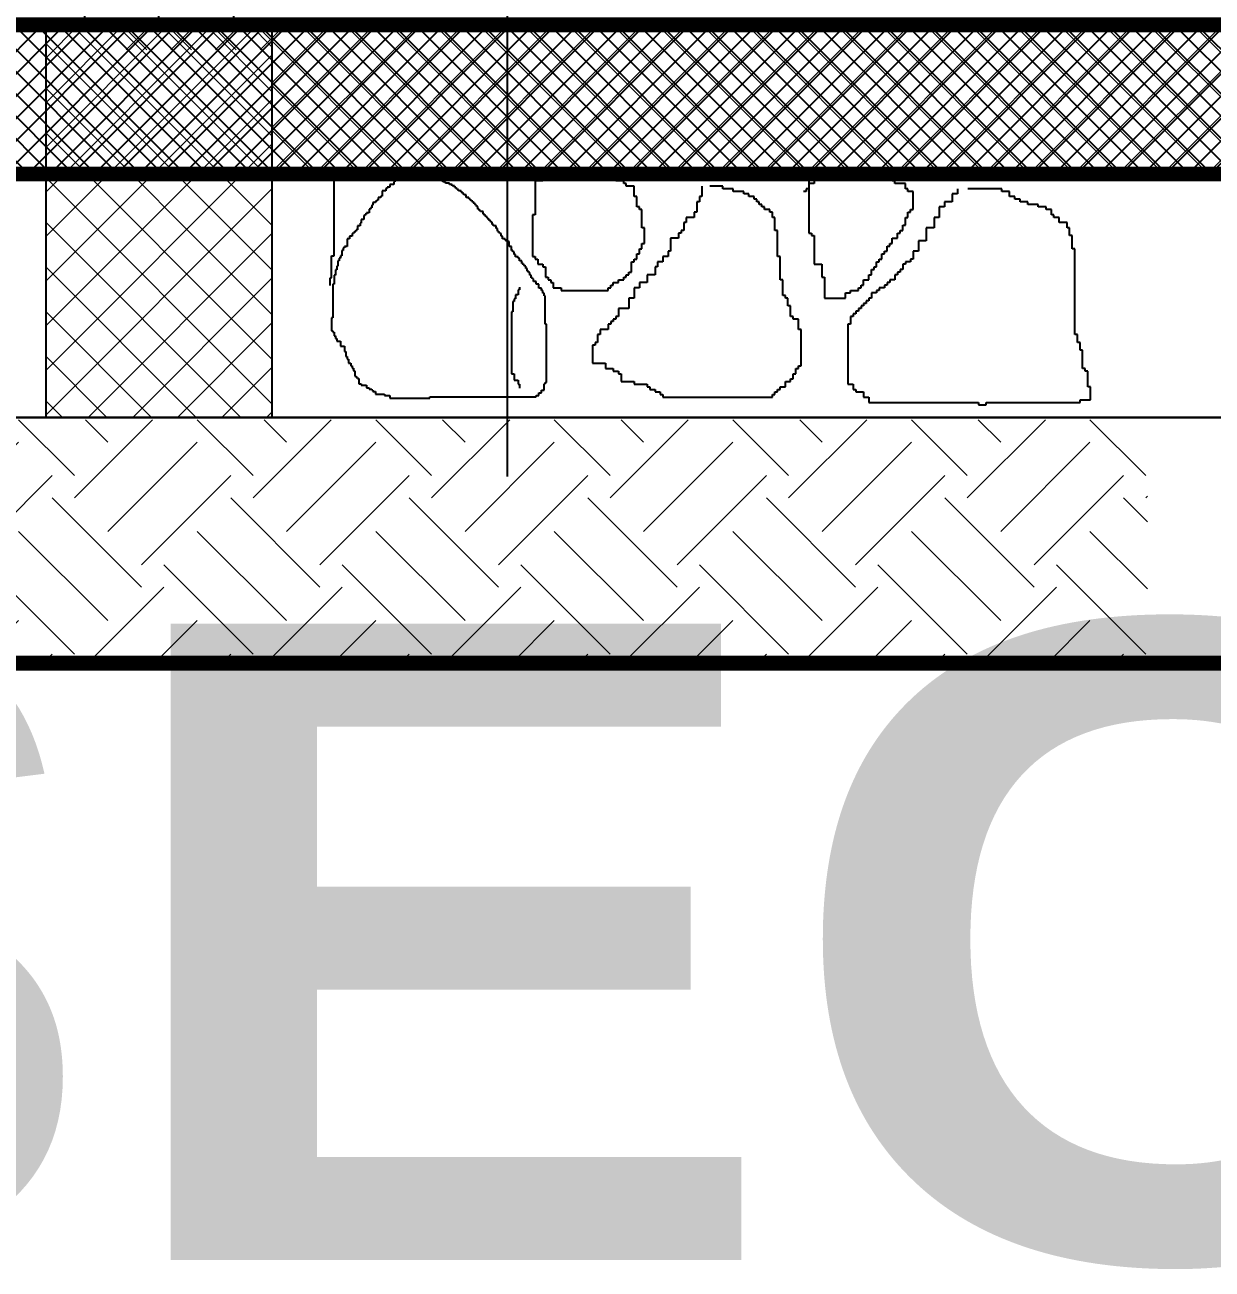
# Model space of a CAD drawing. Extents: x 250879 to 348495, y -51522 to -9360.
# Drawn here: x 289790.6 to 290029.5, y -50898.5 to -50648.2 of the extents above; entities that cross this region are included whole.
import ezdxf

# ---------------------------------------------------------------- set-up
doc = ezdxf.new("R2010")
doc.units = 0
for name, color, linetype in [('AXIS', 1, 'CONTINUOUS'), ('CURTAIN', 150, 'CONTINUOUS'), ('DIM', 3, 'CONTINUOUS'), ('WALL', 7, 'CONTINUOUS')]:
    doc.layers.add(name, color=color, linetype=linetype)
doc.layers.add('int fram for glaz& landscap obj.', color=252, linetype='CONTINUOUS', lineweight=15)
doc.layers.add('VIS', color=8, linetype='CONTINUOUS', lineweight=18)
doc.styles.add('VITA', font='vinet.ttf')

msp = doc.modelspace()

# ---------------------------------------------------------------- hatches: boundary and pattern name
at = {"layer": 'AXIS'}
h = msp.add_hatch(dxfattribs=at)
h.set_pattern_fill('ANSI37', color=256, style=0)
h.set_pattern_definition([(45, (19207.2062, -24231.1652), (-2.24506403, 2.24506403), []), (135, (19207.2062, -24231.1652), (-2.24506403, -2.24506403), [])])
h.paths.add_polyline_path([(289238.58209, -50648.17295), (289238.58209, -50678.17295), (292232.78876, -50678.17295), (292232.78876, -50648.17295)])
at = {"layer": 'int fram for glaz& landscap obj.'}
h = msp.add_hatch(dxfattribs=at)
h.set_pattern_fill('EARTH', color=256, scale=4, angle=45, style=0)
h.set_pattern_definition([(45, (3846.794, -30138.158), (4e-15, 35.9210245), [25.4, -25.4]), (45, (3840.06, -30131.423), (4e-15, 35.9210245), [25.4, -25.4]), (45, (3833.324, -30124.688), (4e-15, 35.9210245), [25.4, -25.4]), (135, (3833.324, -30120.198), (-35.9210245, 4e-15), [25.4, -25.4]), (135, (3840.06, -30113.463), (-35.9210245, 4e-15), [25.4, -25.4]), (135, (3846.794, -30106.727), (-35.9210245, 4e-15), [25.4, -25.4])])
h.paths.add_polyline_path([(289678.89898, -50727.60451), (289238.4221, -50727.60451), (289238.4221, -50776.59637), (289678.89898, -50776.59637)])
h.paths.add_polyline_path([(290016.48973, -50776.59637), (290016.48973, -50727.60451), (289678.89898, -50727.60451), (289678.89898, -50776.59637)])
edge = h.paths.add_edge_path()
edge.add_line((289022.473, -50677.60451), (289046.01032, -50776.59637))
edge.add_line((289046.01032, -50776.59637), (289238.4221, -50776.59637))
edge.add_line((289238.4221, -50776.59637), (289238.4221, -50727.60451))
edge.add_line((289238.4221, -50727.60451), (289088.4221, -50727.60451))
edge.add_line((289088.4221, -50727.60451), (289088.4221, -50759.66028))
edge.add_line((289088.4221, -50759.66028), (289068.4221, -50759.66028))
edge.add_line((289068.4221, -50759.66028), (289068.4221, -50696.69284))
edge.add_arc((289052.83112, -50696.69284), 15.59098, -344.7979301, 0, ccw=False)
edge.add_line((289067.87653, -50692.60451), (289068.4221, -50692.60451))
edge.add_line((289068.4221, -50692.60451), (289068.4221, -50677.60451))
edge.add_line((289068.4221, -50677.60451), (289022.473, -50677.60451))
at = {"layer": 'VIS', "ltscale": 0.0001}
h = msp.add_hatch(dxfattribs=at)
h.set_pattern_fill('ANSI37', color=256, scale=2, style=0)
h.set_pattern_definition([(45, (-58947.476, -27587.618), (-4.49012806, 4.49012806), []), (135, (-58947.476, -27587.618), (-4.49012806, -4.49012806), [])])
h.paths.add_polyline_path([(289794.90109, -50648.17295), (289840.34726, -50648.17295), (289840.34726, -50727.14584), (289794.90109, -50727.14584)])
h = msp.add_hatch(dxfattribs=at)
h.set_pattern_fill('ANSI37', color=256, scale=2, style=0)
h.set_pattern_definition([(45, (-59931.947, -30867.618), (-4.49012806, 4.49012806), []), (135, (-59931.947, -30867.618), (-4.49012806, -4.49012806), [])])
h.paths.add_polyline_path([(289925.61417, -50648.17295), (289863.48237, -50648.17295), (289863.48237, -50653.17295), (289925.61417, -50653.17295)], flags=17)
h.paths.add_polyline_path([(289863.48237, -50648.17295), (289858.48237, -50648.17295), (289858.48237, -50653.17295), (289863.48237, -50653.17295)], flags=17)
h.paths.add_polyline_path([(289858.48237, -50648.17295), (289808.15299, -50648.17295), (289808.15299, -50653.17295), (289858.48237, -50653.17295)])
h.paths.add_polyline_path([(290333.15299, -50678.17295), (290333.15299, -50648.17295), (290008.15299, -50648.17295), (290008.15299, -50678.17295)])
h.paths.add_polyline_path([(289840.34726, -50653.17295), (289840.34726, -50678.17295), (290008.15299, -50678.17295), (290008.15299, -50648.17295), (289925.61417, -50648.17295), (289925.61417, -50653.17295)])

# ---------------------------------------------------------------- linework, layer by layer
at = {"layer": 'AXIS'}
msp.add_line((289817.62418, -50648.17295), (289817.62418, -45795.09533), dxfattribs=at)
at = {"layer": 'CURTAIN', "linetype": 'Continuous'}
for p, q in [((289802.62418, -49992.17295), (289802.62418, -50648.17295)), ((289832.62418, -49992.17295), (289832.62418, -50648.17295))]:
    msp.add_line(p, q, dxfattribs=at)
at = {"layer": 'DIM', "ltscale": 3}
msp.add_line((289887.76535, -50739.03453), (289887.76535, -50458.50723), dxfattribs=at)
at = {"layer": 'WALL', "linetype": 'Continuous'}
for p, q in [((292217.78876, -50648.17295), (289092.2533, -50648.17295)), ((289867.45451, -50677.93505), (289866.67246, -50677.93505)), ((289866.67246, -50677.93505), (289866.67246, -50678.45599)), ((289867.97651, -50677.67458), (289867.45451, -50677.67458)), ((289867.45451, -50677.67458), (289867.45451, -50677.93505)), ((289950.46879, -50677.99762), (289949.9439, -50677.99762)), ((289949.9439, -50677.99762), (289949.9439, -50678.52147)), ((289960.43584, -50677.47329), (289950.46879, -50677.47329)), ((289950.46879, -50677.47329), (289950.46879, -50677.99762)), ((289960.43584, -50677.99762), (289960.43584, -50677.47329)), ((289961.48561, -50677.99762), (289960.43584, -50677.99762)), ((289961.48561, -50678.52147), (289961.48561, -50677.99762)), ((289852.07261, -50678.97693), (289852.07261, -50678.71646)), ((289852.59461, -50678.97693), (289852.07261, -50678.97693)), ((289852.59461, -50679.2374), (289852.59461, -50678.97693)), ((289852.85562, -50679.2374), (289852.59461, -50679.2374)), ((289852.85562, -50694.60267), (289852.85562, -50679.2374)), ((289864.84736, -50680.27879), (289864.06531, -50680.27879)), ((289864.06531, -50680.27879), (289864.06531, -50680.79973)), ((289865.10836, -50679.75785), (289864.84736, -50679.75785)), ((289864.84736, -50679.75785), (289864.84736, -50680.27879)), ((289865.89041, -50679.49787), (289865.10836, -50679.49787)), ((289865.10836, -50679.49787), (289865.10836, -50679.75785)), ((289866.15141, -50678.71646), (289865.89041, -50678.71646)), ((289865.89041, -50678.71646), (289865.89041, -50679.49787)), ((289866.67246, -50678.45599), (289866.15141, -50678.45599)), ((289866.15141, -50678.45599), (289866.15141, -50678.71646)), ((289870.84371, -50678.71646), (289866.67246, -50678.71646)), ((289870.84371, -50678.97693), (289870.84371, -50678.71646)), ((289873.45086, -50678.97693), (289870.84371, -50678.97693)), ((289873.45086, -50679.2374), (289873.45086, -50678.97693)), ((289873.97286, -50679.2374), (289873.45086, -50679.2374)), ((289873.97286, -50679.49787), (289873.97286, -50679.2374)), ((289874.75491, -50679.49787), (289873.97286, -50679.49787)), ((289874.75491, -50679.75785), (289874.75491, -50679.49787)), ((289875.27596, -50679.75785), (289874.75491, -50679.75785)), ((289875.27596, -50680.01832), (289875.27596, -50679.75785)), ((289876.05801, -50680.01832), (289875.27596, -50680.01832)), ((289876.05801, -50680.27879), (289876.05801, -50680.01832)), ((289876.58001, -50680.27879), (289876.05801, -50680.27879)), ((289876.58001, -50680.53926), (289876.58001, -50680.27879)), ((289877.10106, -50680.53926), (289876.58001, -50680.53926)), ((289877.10106, -50680.79973), (289877.10106, -50680.53926)), ((289894.86173, -50679.56965), (289893.28708, -50679.56965)), ((289893.28708, -50679.56965), (289893.28708, -50686.38212)), ((289897.48424, -50679.04532), (289894.86173, -50679.04532)), ((289894.86173, -50679.04532), (289894.86173, -50679.56965)), ((289901.15651, -50678.52147), (289897.48424, -50678.52147)), ((289897.48424, -50678.52147), (289897.48424, -50679.04532)), ((289909.54986, -50679.04532), (289901.15651, -50679.04532)), ((289909.54986, -50679.56965), (289909.54986, -50679.04532)), ((289911.12356, -50679.56965), (289909.54986, -50679.56965)), ((289911.12356, -50680.0935), (289911.12356, -50679.56965)), ((289911.64844, -50680.0935), (289911.12356, -50680.0935)), ((289911.64844, -50680.61735), (289911.64844, -50680.0935)), ((289948.37021, -50679.56965), (289948.37021, -50690.05003)), ((289949.41998, -50680.0935), (289948.37021, -50680.0935)), ((289948.37021, -50680.0935), (289948.37021, -50681.14169)), ((289949.9439, -50678.52147), (289949.41998, -50678.52147)), ((289949.41998, -50678.52147), (289949.41998, -50680.0935)), ((289963.58323, -50678.52147), (289961.48561, -50678.52147)), ((289963.58323, -50679.04532), (289963.58323, -50678.52147)), ((289965.15788, -50679.04532), (289963.58323, -50679.04532)), ((289965.15788, -50679.56965), (289965.15788, -50679.04532)), ((289965.6818, -50679.56965), (289965.15788, -50679.56965)), ((289965.6818, -50680.0935), (289965.6818, -50679.56965)), ((289967.78038, -50680.0935), (289965.6818, -50680.0935)), ((289967.78038, -50681.14169), (289967.78038, -50680.0935)), ((289862.24117, -50682.88349), (289861.71916, -50682.88349)), ((289861.71916, -50682.88349), (289861.71916, -50683.40394)), ((289862.50121, -50682.62302), (289862.24117, -50682.62302)), ((289862.24117, -50682.62302), (289862.24117, -50682.88349)), ((289863.28326, -50681.58114), (289862.50121, -50681.58114)), ((289862.50121, -50681.58114), (289862.50121, -50682.62302)), ((289863.54426, -50681.0602), (289863.28326, -50681.0602)), ((289863.28326, -50681.0602), (289863.28326, -50681.58114)), ((289864.06531, -50680.79973), (289863.54426, -50680.79973)), ((289863.54426, -50680.79973), (289863.54426, -50681.0602)), ((289877.36206, -50680.79973), (289877.10106, -50680.79973)), ((289877.36206, -50681.0602), (289877.36206, -50680.79973)), ((289877.62307, -50681.0602), (289877.36206, -50681.0602)), ((289877.62307, -50681.32067), (289877.62307, -50681.0602)), ((289877.88311, -50681.32067), (289877.62307, -50681.32067)), ((289877.88311, -50681.58114), (289877.88311, -50681.32067)), ((289878.40511, -50681.58114), (289877.88311, -50681.58114)), ((289878.40511, -50681.84161), (289878.40511, -50681.58114)), ((289878.66516, -50681.84161), (289878.40511, -50681.84161)), ((289878.66516, -50682.10208), (289878.66516, -50681.84161)), ((289878.92616, -50682.10208), (289878.66516, -50682.10208)), ((289878.92616, -50682.36255), (289878.92616, -50682.10208)), ((289879.44721, -50682.36255), (289878.92616, -50682.36255)), ((289879.44721, -50682.88349), (289879.44721, -50682.36255)), ((289879.96921, -50682.88349), (289879.44721, -50682.88349)), ((289879.96921, -50683.14347), (289879.96921, -50682.88349)), ((289913.22214, -50680.61735), (289911.64844, -50680.61735)), ((289913.22214, -50682.71372), (289913.22214, -50680.61735)), ((289913.74702, -50682.71372), (289913.22214, -50682.71372)), ((289913.74702, -50684.81009), (289913.74702, -50682.71372)), ((289926.86146, -50682.71372), (289926.33753, -50682.71372)), ((289926.33753, -50682.71372), (289926.33753, -50683.7619)), ((289926.86146, -50680.61735), (289926.86146, -50682.71372)), ((289931.05862, -50680.61735), (289928.43515, -50680.61735)), ((289931.05862, -50681.14169), (289931.05862, -50680.61735)), ((289933.15719, -50681.14169), (289931.05862, -50681.14169)), ((289933.15719, -50681.66554), (289933.15719, -50681.14169)), ((289935.25577, -50681.66554), (289933.15719, -50681.66554)), ((289935.25577, -50682.18987), (289935.25577, -50681.66554)), ((289936.30458, -50682.18987), (289935.25577, -50682.18987)), ((289936.30458, -50682.71372), (289936.30458, -50682.18987)), ((289937.35339, -50682.71372), (289936.30458, -50682.71372)), ((289937.35339, -50683.23757), (289937.35339, -50682.71372)), ((289947.84533, -50681.66554), (289947.3214, -50681.66554)), ((289948.37021, -50681.14169), (289947.84533, -50681.14169)), ((289947.84533, -50681.14169), (289947.84533, -50681.66554)), ((289968.30527, -50681.14169), (289967.78038, -50681.14169)), ((289968.30527, -50681.66554), (289968.30527, -50681.14169)), ((289969.35408, -50681.66554), (289968.30527, -50681.66554)), ((289969.35408, -50685.33394), (289969.35408, -50681.66554)), ((289978.27232, -50682.18987), (289977.22351, -50682.18987)), ((289977.22351, -50682.18987), (289977.22351, -50683.7619)), ((289978.27232, -50681.14169), (289978.27232, -50682.18987)), ((289987.19056, -50681.14169), (289980.37089, -50681.14169)), ((289987.19056, -50681.66554), (289987.19056, -50681.14169)), ((289988.76425, -50681.66554), (289987.19056, -50681.66554)), ((289988.76425, -50682.71372), (289988.76425, -50681.66554)), ((289989.81306, -50682.71372), (289988.76425, -50682.71372)), ((289989.81306, -50683.23757), (289989.81306, -50682.71372)), ((289860.15506, -50685.22723), (289859.89406, -50685.22723)), ((289859.89406, -50685.22723), (289859.89406, -50686.00863)), ((289860.41606, -50684.96676), (289860.15506, -50684.96676)), ((289860.15506, -50684.96676), (289860.15506, -50685.22723)), ((289860.67611, -50684.44582), (289860.41606, -50684.44582)), ((289860.41606, -50684.44582), (289860.41606, -50684.96676)), ((289861.19811, -50683.92488), (289860.67611, -50683.92488)), ((289860.67611, -50683.92488), (289860.67611, -50684.44582)), ((289861.45816, -50683.66441), (289861.19811, -50683.66441)), ((289861.19811, -50683.66441), (289861.19811, -50683.92488)), ((289861.71916, -50683.40394), (289861.45816, -50683.40394)), ((289861.45816, -50683.40394), (289861.45816, -50683.66441)), ((289880.23022, -50683.14347), (289879.96921, -50683.14347)), ((289880.23022, -50683.40394), (289880.23022, -50683.14347)), ((289880.49026, -50683.40394), (289880.23022, -50683.40394)), ((289880.49026, -50683.66441), (289880.49026, -50683.40394)), ((289880.75126, -50683.66441), (289880.49026, -50683.66441)), ((289880.75126, -50683.92488), (289880.75126, -50683.66441)), ((289881.01226, -50683.92488), (289880.75126, -50683.92488)), ((289881.01226, -50684.18535), (289881.01226, -50683.92488)), ((289881.27231, -50684.18535), (289881.01226, -50684.18535)), ((289881.27231, -50684.44582), (289881.27231, -50684.18535)), ((289881.53331, -50684.44582), (289881.27231, -50684.44582)), ((289881.53331, -50684.70629), (289881.53331, -50684.44582)), ((289881.79431, -50684.70629), (289881.53331, -50684.70629)), ((289881.79431, -50685.22723), (289881.79431, -50684.70629)), ((289882.05436, -50685.22723), (289881.79431, -50685.22723)), ((289882.05436, -50685.4877), (289882.05436, -50685.22723)), ((289882.31536, -50685.4877), (289882.05436, -50685.4877)), ((289882.31536, -50685.74817), (289882.31536, -50685.4877)), ((289914.27191, -50684.81009), (289913.74702, -50684.81009)), ((289914.27191, -50685.33394), (289914.27191, -50684.81009)), ((289914.79583, -50685.33394), (289914.27191, -50685.33394)), ((289914.79583, -50689.00234), (289914.79583, -50685.33394)), ((289926.33753, -50683.7619), (289925.81265, -50683.7619)), ((289925.81265, -50683.7619), (289925.81265, -50685.85779)), ((289937.87828, -50683.23757), (289937.35339, -50683.23757)), ((289937.87828, -50683.7619), (289937.87828, -50683.23757)), ((289938.40316, -50683.7619), (289937.87828, -50683.7619)), ((289938.40316, -50684.28575), (289938.40316, -50683.7619)), ((289938.92709, -50684.28575), (289938.40316, -50684.28575)), ((289938.92709, -50684.81009), (289938.92709, -50684.28575)), ((289939.45197, -50684.81009), (289938.92709, -50684.81009)), ((289939.45197, -50685.33394), (289939.45197, -50684.81009)), ((289940.50174, -50685.33394), (289939.45197, -50685.33394)), ((289940.50174, -50685.85779), (289940.50174, -50685.33394)), ((289968.82919, -50685.85779), (289968.82919, -50685.33394)), ((289968.82919, -50685.33394), (289969.35408, -50685.33394)), ((289975.64981, -50684.81009), (289974.60004, -50684.81009)), ((289974.60004, -50684.81009), (289974.60004, -50686.90597)), ((289977.22351, -50683.7619), (289975.64981, -50683.7619)), ((289975.64981, -50683.7619), (289975.64981, -50684.81009)), ((289990.86283, -50683.23757), (289989.81306, -50683.23757)), ((289990.86283, -50683.7619), (289990.86283, -50683.23757)), ((289992.43652, -50683.7619), (289990.86283, -50683.7619)), ((289992.43652, -50684.28575), (289992.43652, -50683.7619)), ((289994.5351, -50684.28575), (289992.43652, -50684.28575)), ((289994.5351, -50684.81009), (289994.5351, -50684.28575)), ((289996.1088, -50684.81009), (289994.5351, -50684.81009)), ((289996.1088, -50685.33394), (289996.1088, -50684.81009)), ((289997.1576, -50685.33394), (289996.1088, -50685.33394)), ((289997.1576, -50686.38212), (289997.1576, -50685.33394)), ((289858.85101, -50687.3105), (289858.32996, -50687.3105)), ((289858.32996, -50687.3105), (289858.32996, -50688.09191)), ((289859.11201, -50686.52909), (289858.85101, -50686.52909)), ((289858.85101, -50686.52909), (289858.85101, -50687.3105)), ((289859.37301, -50686.2691), (289859.11201, -50686.2691)), ((289859.11201, -50686.2691), (289859.11201, -50686.52909)), ((289859.89406, -50686.00863), (289859.37301, -50686.00863)), ((289859.37301, -50686.00863), (289859.37301, -50686.2691)), ((289882.83641, -50685.74817), (289882.31536, -50685.74817)), ((289882.83641, -50686.2691), (289882.83641, -50685.74817)), ((289883.09741, -50686.2691), (289882.83641, -50686.2691)), ((289883.09741, -50686.52909), (289883.09741, -50686.2691)), ((289883.35841, -50686.52909), (289883.09741, -50686.52909)), ((289883.35841, -50686.78956), (289883.35841, -50686.52909)), ((289883.61942, -50686.78956), (289883.35841, -50686.78956)), ((289883.61942, -50687.05003), (289883.61942, -50686.78956)), ((289883.87946, -50687.05003), (289883.61942, -50687.05003)), ((289883.87946, -50687.3105), (289883.87946, -50687.05003)), ((289884.14046, -50687.3105), (289883.87946, -50687.3105)), ((289884.14046, -50687.57097), (289884.14046, -50687.3105)), ((289884.40146, -50687.57097), (289884.14046, -50687.57097)), ((289884.40146, -50687.83144), (289884.40146, -50687.57097)), ((289884.66151, -50687.83144), (289884.40146, -50687.83144)), ((289884.66151, -50688.35237), (289884.66151, -50687.83144)), ((289893.28708, -50686.38212), (289892.76315, -50686.38212)), ((289892.76315, -50686.38212), (289892.76315, -50694.76662)), ((289923.71407, -50687.95415), (289923.18919, -50687.95415)), ((289923.18919, -50687.95415), (289923.18919, -50689.52619)), ((289925.28776, -50686.90597), (289923.71407, -50686.90597)), ((289923.71407, -50686.90597), (289923.71407, -50687.95415)), ((289925.81265, -50685.85779), (289925.28776, -50685.85779)), ((289925.28776, -50685.85779), (289925.28776, -50686.90597)), ((289941.02566, -50685.85779), (289940.50174, -50685.85779)), ((289941.02566, -50686.90597), (289941.02566, -50685.85779)), ((289941.55055, -50686.90597), (289941.02566, -50686.90597)), ((289941.55055, -50689.52619), (289941.55055, -50686.90597)), ((289967.78038, -50688.478), (289967.78038, -50686.90597)), ((289967.78038, -50686.90597), (289968.30527, -50686.90597)), ((289968.30527, -50686.90597), (289968.30527, -50685.85779)), ((289968.30527, -50685.85779), (289968.82919, -50685.85779)), ((289974.60004, -50686.90597), (289973.55123, -50686.90597)), ((289973.55123, -50686.90597), (289973.55123, -50689.00234)), ((289997.68249, -50686.38212), (289997.1576, -50686.38212)), ((289997.68249, -50686.90597), (289997.68249, -50686.38212)), ((289998.7313, -50686.90597), (289997.68249, -50686.90597)), ((289998.7313, -50687.95415), (289998.7313, -50686.90597)), ((290000.30499, -50687.95415), (289998.7313, -50687.95415)), ((290000.30499, -50689.00234), (290000.30499, -50687.95415)), ((289856.76586, -50690.17518), (289856.50486, -50690.17518)), ((289856.50486, -50690.17518), (289856.50486, -50690.69612)), ((289857.02686, -50689.91471), (289856.76586, -50689.91471)), ((289856.76586, -50689.91471), (289856.76586, -50690.17518)), ((289857.28691, -50689.65472), (289857.02686, -50689.65472)), ((289857.02686, -50689.65472), (289857.02686, -50689.91471)), ((289857.54791, -50689.39425), (289857.28691, -50689.39425)), ((289857.28691, -50689.39425), (289857.28691, -50689.65472)), ((289858.06896, -50688.61284), (289857.54791, -50688.61284)), ((289857.54791, -50688.61284), (289857.54791, -50689.39425)), ((289858.32996, -50688.09191), (289858.06896, -50688.09191)), ((289858.06896, -50688.09191), (289858.06896, -50688.61284)), ((289884.92251, -50688.35237), (289884.66151, -50688.35237)), ((289884.92251, -50688.61284), (289884.92251, -50688.35237)), ((289885.44356, -50688.61284), (289884.92251, -50688.61284)), ((289885.44356, -50689.13378), (289885.44356, -50688.61284)), ((289885.70456, -50689.13378), (289885.44356, -50689.13378)), ((289885.70456, -50689.65472), (289885.70456, -50689.13378)), ((289885.96556, -50689.65472), (289885.70456, -50689.65472)), ((289885.96556, -50689.91471), (289885.96556, -50689.65472)), ((289886.22657, -50689.91471), (289885.96556, -50689.91471)), ((289886.22657, -50690.17518), (289886.22657, -50689.91471)), ((289886.48661, -50690.17518), (289886.22657, -50690.17518)), ((289886.48661, -50690.69612), (289886.48661, -50690.17518)), ((289915.32071, -50689.00234), (289914.79583, -50689.00234)), ((289915.32071, -50692.1464), (289915.32071, -50689.00234)), ((289922.66526, -50690.05003), (289922.14038, -50690.05003)), ((289922.14038, -50690.05003), (289922.14038, -50691.09822)), ((289923.18919, -50689.52619), (289922.66526, -50689.52619)), ((289922.66526, -50689.52619), (289922.66526, -50690.05003)), ((289942.07543, -50689.52619), (289941.55055, -50689.52619)), ((289942.07543, -50694.76662), (289942.07543, -50689.52619)), ((289948.37021, -50690.05003), (289948.89509, -50690.05003)), ((289948.89509, -50690.05003), (289948.89509, -50690.57437)), ((289948.89509, -50690.57437), (289949.41998, -50690.57437)), ((289949.41998, -50690.57437), (289949.41998, -50696.33865)), ((289966.20669, -50691.09822), (289966.20669, -50690.05003)), ((289966.20669, -50690.05003), (289966.73157, -50690.05003)), ((289966.73157, -50690.05003), (289966.73157, -50689.52619)), ((289966.73157, -50689.52619), (289967.2555, -50689.52619)), ((289967.2555, -50689.52619), (289967.2555, -50688.478)), ((289967.2555, -50688.478), (289967.78038, -50688.478)), ((289973.55123, -50689.00234), (289971.97754, -50689.00234)), ((289971.97754, -50689.00234), (289971.97754, -50691.62255)), ((290000.82988, -50689.00234), (290000.30499, -50689.00234)), ((290000.82988, -50690.57437), (290000.82988, -50689.00234)), ((290001.35476, -50690.57437), (290000.82988, -50690.57437)), ((290001.35476, -50693.19458), (290001.35476, -50690.57437)), ((289854.94076, -50693.04034), (289854.67976, -50693.04034)), ((289854.67976, -50693.04034), (289854.67976, -50693.56079)), ((289855.46181, -50692.77987), (289854.94076, -50692.77987)), ((289854.94076, -50692.77987), (289854.94076, -50693.04034)), ((289855.98381, -50691.21705), (289855.46181, -50691.21705)), ((289855.46181, -50691.21705), (289855.46181, -50692.77987)), ((289856.50486, -50690.69612), (289855.98381, -50690.69612)), ((289855.98381, -50690.69612), (289855.98381, -50691.21705)), ((289886.74761, -50690.69612), (289886.48661, -50690.69612)), ((289886.74761, -50691.21705), (289886.74761, -50690.69612)), ((289887.26866, -50691.21705), (289886.74761, -50691.21705)), ((289887.26866, -50691.47752), (289887.26866, -50691.21705)), ((289887.52966, -50691.47752), (289887.26866, -50691.47752)), ((289887.52966, -50691.73799), (289887.52966, -50691.47752)), ((289888.05071, -50691.73799), (289887.52966, -50691.73799)), ((289888.05071, -50692.77987), (289888.05071, -50691.73799)), ((289888.57271, -50692.77987), (289888.05071, -50692.77987)), ((289888.57271, -50693.56079), (289888.57271, -50692.77987)), ((289914.79583, -50693.19458), (289914.79583, -50692.1464)), ((289914.79583, -50692.1464), (289915.32071, -50692.1464)), ((289922.14038, -50691.09822), (289920.56668, -50691.09822)), ((289920.56668, -50691.09822), (289920.56668, -50693.71843)), ((289964.10811, -50693.71843), (289964.10811, -50692.67025)), ((289964.10811, -50692.67025), (289964.63299, -50692.67025)), ((289964.63299, -50692.67025), (289964.63299, -50692.1464)), ((289964.63299, -50692.1464), (289965.15788, -50692.1464)), ((289965.15788, -50692.1464), (289965.15788, -50691.09822)), ((289965.15788, -50691.09822), (289966.20669, -50691.09822)), ((289971.97754, -50691.62255), (289970.40385, -50691.62255)), ((289970.40385, -50691.62255), (289970.40385, -50693.71843)), ((289852.33361, -50699.03017), (289852.33361, -50694.60267)), ((289852.33361, -50694.60267), (289852.85562, -50694.60267)), ((289854.15871, -50695.12361), (289853.89771, -50695.12361)), ((289853.89771, -50695.12361), (289853.89771, -50695.64455)), ((289854.41971, -50694.60267), (289854.15871, -50694.60267)), ((289854.15871, -50694.60267), (289854.15871, -50695.12361)), ((289854.67976, -50693.56079), (289854.41971, -50693.56079)), ((289854.41971, -50693.56079), (289854.41971, -50694.60267)), ((289888.83276, -50693.56079), (289888.57271, -50693.56079)), ((289888.83276, -50693.82126), (289888.83276, -50693.56079)), ((289889.09376, -50693.82126), (289888.83276, -50693.82126)), ((289889.09376, -50694.3422), (289889.09376, -50693.82126)), ((289889.35476, -50694.3422), (289889.09376, -50694.3422)), ((289889.35476, -50694.86314), (289889.35476, -50694.3422)), ((289889.87581, -50694.86314), (289889.35476, -50694.86314)), ((289889.87581, -50695.12361), (289889.87581, -50694.86314)), ((289890.13681, -50695.12361), (289889.87581, -50695.12361)), ((289890.13681, -50695.64455), (289890.13681, -50695.12361)), ((289892.76315, -50694.76662), (289893.28708, -50694.76662)), ((289893.28708, -50694.76662), (289893.28708, -50695.29047)), ((289893.28708, -50695.29047), (289893.81196, -50695.29047)), ((289893.81196, -50695.29047), (289893.81196, -50696.33865)), ((289913.22214, -50695.8148), (289913.22214, -50695.29047)), ((289913.22214, -50695.29047), (289913.74702, -50695.29047)), ((289913.74702, -50695.29047), (289913.74702, -50694.24228)), ((289913.74702, -50694.24228), (289914.27191, -50694.24228)), ((289914.27191, -50694.24228), (289914.27191, -50693.19458)), ((289914.27191, -50693.19458), (289914.79583, -50693.19458)), ((289920.0418, -50694.76662), (289918.99299, -50694.76662)), ((289918.99299, -50694.76662), (289918.99299, -50695.8148)), ((289920.56668, -50693.71843), (289920.0418, -50693.71843)), ((289920.0418, -50693.71843), (289920.0418, -50694.76662)), ((289942.59936, -50694.76662), (289942.07543, -50694.76662)), ((289942.59936, -50699.48272), (289942.59936, -50694.76662)), ((289962.53442, -50695.8148), (289962.53442, -50695.29047)), ((289962.53442, -50695.29047), (289963.0593, -50695.29047)), ((289963.0593, -50695.29047), (289963.0593, -50694.24228)), ((289963.0593, -50694.24228), (289963.58323, -50694.24228)), ((289963.58323, -50694.24228), (289963.58323, -50693.71843)), ((289963.58323, -50693.71843), (289964.10811, -50693.71843)), ((289969.35408, -50695.29047), (289968.82919, -50695.29047)), ((289968.82919, -50695.29047), (289968.82919, -50695.8148)), ((289970.40385, -50693.71843), (289969.35408, -50693.71843)), ((289969.35408, -50693.71843), (289969.35408, -50695.29047)), ((290001.87965, -50693.19458), (290001.35476, -50693.19458)), ((290001.87965, -50710.48743), (290001.87965, -50693.19458)), ((289853.37666, -50697.46735), (289853.11566, -50697.46735)), ((289853.11566, -50697.46735), (289853.11566, -50698.50923)), ((289853.63766, -50696.68594), (289853.37666, -50696.68594)), ((289853.37666, -50696.68594), (289853.37666, -50697.46735)), ((289853.89771, -50695.64455), (289853.63766, -50695.64455)), ((289853.63766, -50695.64455), (289853.63766, -50696.68594)), ((289890.65786, -50695.64455), (289890.13681, -50695.64455)), ((289890.65786, -50696.16549), (289890.65786, -50695.64455)), ((289890.91886, -50696.16549), (289890.65786, -50696.16549)), ((289890.91886, -50696.42547), (289890.91886, -50696.16549)), ((289891.17986, -50696.42547), (289890.91886, -50696.42547)), ((289891.17986, -50696.68594), (289891.17986, -50696.42547)), ((289891.43991, -50696.68594), (289891.17986, -50696.68594)), ((289891.43991, -50697.20688), (289891.43991, -50696.68594)), ((289891.70091, -50697.20688), (289891.43991, -50697.20688)), ((289891.70091, -50697.72782), (289891.70091, -50697.20688)), ((289891.96191, -50697.72782), (289891.70091, -50697.72782)), ((289891.96191, -50697.98829), (289891.96191, -50697.72782)), ((289892.22292, -50697.98829), (289891.96191, -50697.98829)), ((289892.22292, -50698.50923), (289892.22292, -50697.98829)), ((289893.81196, -50696.33865), (289894.86173, -50696.33865)), ((289894.86173, -50696.33865), (289894.86173, -50696.8625)), ((289894.86173, -50696.8625), (289895.38566, -50696.8625)), ((289895.38566, -50696.8625), (289895.38566, -50698.95887)), ((289912.17333, -50698.43502), (289912.17333, -50697.91068)), ((289912.17333, -50697.91068), (289912.69725, -50697.91068)), ((289912.69725, -50697.91068), (289912.69725, -50695.8148)), ((289912.69725, -50695.8148), (289913.22214, -50695.8148)), ((289917.94322, -50696.8625), (289917.41929, -50696.8625)), ((289917.41929, -50696.8625), (289917.41929, -50698.43502)), ((289918.99299, -50695.8148), (289917.94322, -50695.8148)), ((289917.94322, -50695.8148), (289917.94322, -50696.8625)), ((289949.41998, -50696.33865), (289950.99367, -50696.33865)), ((289950.99367, -50696.33865), (289950.99367, -50698.95887)), ((289960.96072, -50698.43502), (289960.96072, -50697.38683)), ((289960.96072, -50697.38683), (289961.48561, -50697.38683)), ((289961.48561, -50697.38683), (289961.48561, -50696.8625)), ((289961.48561, -50696.8625), (289962.00953, -50696.8625)), ((289962.00953, -50696.8625), (289962.00953, -50695.8148)), ((289962.00953, -50695.8148), (289962.53442, -50695.8148)), ((289966.73157, -50697.91068), (289966.20669, -50697.91068)), ((289966.20669, -50697.91068), (289966.20669, -50698.43502)), ((289967.2555, -50697.38683), (289966.73157, -50697.38683)), ((289966.73157, -50697.38683), (289966.73157, -50697.91068)), ((289967.78038, -50696.33865), (289967.2555, -50696.33865)), ((289967.2555, -50696.33865), (289967.2555, -50697.38683)), ((289968.82919, -50695.8148), (289967.78038, -50695.8148)), ((289967.78038, -50695.8148), (289967.78038, -50696.33865)), ((289852.07261, -50700.5925), (289852.07261, -50699.03017)), ((289852.07261, -50699.03017), (289852.33361, -50699.03017)), ((289852.85562, -50700.33203), (289852.59461, -50700.33203)), ((289852.59461, -50700.33203), (289852.59461, -50707.10327)), ((289853.11566, -50698.50923), (289852.85562, -50698.50923)), ((289852.85562, -50698.50923), (289852.85562, -50700.33203)), ((289892.48296, -50698.50923), (289892.22292, -50698.50923)), ((289892.48296, -50699.03017), (289892.48296, -50698.50923)), ((289892.74396, -50699.03017), (289892.48296, -50699.03017)), ((289892.74396, -50699.29064), (289892.74396, -50699.03017)), ((289893.00497, -50699.29064), (289892.74396, -50699.29064)), ((289893.00497, -50699.81109), (289893.00497, -50699.29064)), ((289893.52601, -50699.81109), (289893.00497, -50699.81109)), ((289893.52601, -50700.33203), (289893.52601, -50699.81109)), ((289894.04706, -50700.33203), (289893.52601, -50700.33203)), ((289894.04706, -50701.11344), (289894.04706, -50700.33203)), ((289895.38566, -50698.95887), (289895.91054, -50698.95887)), ((289895.91054, -50698.95887), (289895.91054, -50699.48272)), ((289895.91054, -50699.48272), (289896.43543, -50699.48272)), ((289896.43543, -50699.48272), (289896.43543, -50700.00705)), ((289896.43543, -50700.00705), (289896.95935, -50700.00705)), ((289896.95935, -50700.00705), (289896.95935, -50701.05475)), ((289908.50105, -50701.05475), (289908.50105, -50700.5309)), ((289908.50105, -50700.5309), (289909.02594, -50700.5309)), ((289909.02594, -50700.5309), (289909.02594, -50700.00705)), ((289909.02594, -50700.00705), (289910.07475, -50700.00705)), ((289910.07475, -50700.00705), (289910.07475, -50699.48272)), ((289910.07475, -50699.48272), (289911.12356, -50699.48272)), ((289911.12356, -50699.48272), (289911.12356, -50698.95887)), ((289911.12356, -50698.95887), (289911.64844, -50698.95887)), ((289911.64844, -50698.95887), (289911.64844, -50698.43502)), ((289911.64844, -50698.43502), (289912.17333, -50698.43502)), ((289915.8456, -50700.00705), (289914.27191, -50700.00705)), ((289914.27191, -50700.00705), (289914.27191, -50701.05475)), ((289917.41929, -50698.43502), (289915.8456, -50698.43502)), ((289915.8456, -50698.43502), (289915.8456, -50700.00705)), ((289943.12424, -50699.48272), (289942.59936, -50699.48272)), ((289943.12424, -50702.62727), (289943.12424, -50699.48272)), ((289950.99367, -50698.95887), (289951.5176, -50698.95887)), ((289951.5176, -50698.95887), (289951.5176, -50703.15112)), ((289958.86214, -50701.05475), (289958.86214, -50700.5309)), ((289958.86214, -50700.5309), (289959.38703, -50700.5309)), ((289959.38703, -50700.5309), (289959.38703, -50699.48272)), ((289959.38703, -50699.48272), (289960.43584, -50699.48272)), ((289960.43584, -50699.48272), (289960.43584, -50698.43502)), ((289960.43584, -50698.43502), (289960.96072, -50698.43502)), ((289964.10811, -50700.5309), (289963.58323, -50700.5309)), ((289963.58323, -50700.5309), (289963.58323, -50701.05475)), ((289964.63299, -50700.00705), (289964.10811, -50700.00705)), ((289964.10811, -50700.00705), (289964.10811, -50700.5309)), ((289965.6818, -50699.48272), (289964.63299, -50699.48272)), ((289964.63299, -50699.48272), (289964.63299, -50700.00705)), ((289966.20669, -50698.43502), (289965.6818, -50698.43502)), ((289965.6818, -50698.43502), (289965.6818, -50699.48272)), ((289889.87912, -50702.49048), (289889.35712, -50702.49048)), ((289889.35712, -50702.49048), (289889.35712, -50703.27189)), ((289890.13917, -50701.44861), (289889.87912, -50701.44861)), ((289889.87912, -50701.44861), (289889.87912, -50702.49048)), ((289890.13917, -50700.92815), (289890.13917, -50701.44861)), ((289894.56906, -50701.11344), (289894.04706, -50701.11344)), ((289894.56906, -50701.63438), (289894.56906, -50701.11344)), ((289894.82911, -50701.63438), (289894.56906, -50701.63438)), ((289894.82911, -50702.15532), (289894.82911, -50701.63438)), ((289895.09011, -50702.15532), (289894.82911, -50702.15532)), ((289895.09011, -50702.67626), (289895.09011, -50702.15532)), ((289895.35111, -50702.67626), (289895.09011, -50702.67626)), ((289895.35111, -50708.40561), (289895.35111, -50702.67626)), ((289896.95935, -50701.05475), (289898.53401, -50701.05475)), ((289898.53401, -50701.05475), (289898.53401, -50701.57908)), ((289898.53401, -50701.57908), (289907.97617, -50701.57908)), ((289907.97617, -50701.57908), (289907.97617, -50701.05475)), ((289907.97617, -50701.05475), (289908.50105, -50701.05475)), ((289914.27191, -50701.05475), (289913.22214, -50701.05475)), ((289913.22214, -50701.05475), (289913.22214, -50703.15112)), ((289943.64913, -50702.62727), (289943.12424, -50702.62727)), ((289943.64913, -50703.15112), (289943.64913, -50702.62727)), ((289955.71475, -50703.15112), (289955.71475, -50702.10293)), ((289955.71475, -50702.10293), (289956.76356, -50702.10293)), ((289956.76356, -50702.10293), (289956.76356, -50701.57908)), ((289956.76356, -50701.57908), (289958.33726, -50701.57908)), ((289958.33726, -50701.57908), (289958.33726, -50701.05475)), ((289958.33726, -50701.05475), (289958.86214, -50701.05475)), ((289962.00953, -50702.10293), (289960.96072, -50702.10293)), ((289960.96072, -50702.10293), (289960.96072, -50703.15112)), ((289962.53442, -50701.57908), (289962.00953, -50701.57908)), ((289962.00953, -50701.57908), (289962.00953, -50702.10293)), ((289963.58323, -50701.05475), (289962.53442, -50701.05475)), ((289962.53442, -50701.05475), (289962.53442, -50701.57908)), ((289889.09708, -50703.79283), (289888.83607, -50703.79283)), ((289888.83607, -50703.79283), (289888.83607, -50705.8761)), ((289889.35712, -50703.27189), (289889.09708, -50703.27189)), ((289889.09708, -50703.27189), (289889.09708, -50703.79283)), ((289912.17333, -50705.24748), (289910.07475, -50705.24748)), ((289910.07475, -50705.24748), (289910.07475, -50706.81952)), ((289913.22214, -50703.15112), (289912.17333, -50703.15112)), ((289912.17333, -50703.15112), (289912.17333, -50705.24748)), ((289944.17305, -50703.15112), (289943.64913, -50703.15112)), ((289944.17305, -50704.72315), (289944.17305, -50703.15112)), ((289944.69794, -50704.72315), (289944.17305, -50704.72315)), ((289944.69794, -50706.81952), (289944.69794, -50704.72315)), ((289951.5176, -50703.15112), (289955.71475, -50703.15112)), ((289958.86214, -50705.24748), (289958.33726, -50705.24748)), ((289958.33726, -50705.24748), (289958.33726, -50705.77133)), ((289959.38703, -50704.72315), (289958.86214, -50704.72315)), ((289958.86214, -50704.72315), (289958.86214, -50705.24748)), ((289959.91191, -50704.1993), (289959.38703, -50704.1993)), ((289959.38703, -50704.1993), (289959.38703, -50704.72315)), ((289960.43584, -50703.67496), (289959.91191, -50703.67496)), ((289959.91191, -50703.67496), (289959.91191, -50704.1993)), ((289960.96072, -50703.15112), (289960.43584, -50703.15112)), ((289960.43584, -50703.15112), (289960.43584, -50703.67496)), ((289852.59461, -50707.10327), (289852.33361, -50707.10327)), ((289852.33361, -50707.10327), (289852.33361, -50709.70796)), ((289888.83607, -50705.8761), (289888.57507, -50705.8761)), ((289888.57507, -50705.8761), (289888.57507, -50718.3767)), ((289909.02594, -50707.86721), (289908.50105, -50707.86721)), ((289908.50105, -50707.86721), (289908.50105, -50708.39155)), ((289909.54986, -50707.34336), (289909.02594, -50707.34336)), ((289909.02594, -50707.34336), (289909.02594, -50707.86721)), ((289910.07475, -50706.81952), (289909.54986, -50706.81952)), ((289909.54986, -50706.81952), (289909.54986, -50707.34336)), ((289945.22282, -50706.81952), (289944.69794, -50706.81952)), ((289945.22282, -50707.34336), (289945.22282, -50706.81952)), ((289946.27163, -50707.34336), (289945.22282, -50707.34336)), ((289946.27163, -50709.43973), (289946.27163, -50707.34336)), ((289957.28845, -50706.81952), (289956.76356, -50706.81952)), ((289956.76356, -50706.81952), (289956.76356, -50708.39155)), ((289957.81333, -50706.29518), (289957.28845, -50706.29518)), ((289957.28845, -50706.29518), (289957.28845, -50706.81952)), ((289958.33726, -50705.77133), (289957.81333, -50705.77133)), ((289957.81333, -50705.77133), (289957.81333, -50706.29518)), ((289852.33361, -50709.70796), (289852.59461, -50709.70796)), ((289852.59461, -50709.70796), (289852.59461, -50709.96795)), ((289852.59461, -50709.96795), (289852.85562, -50709.96795)), ((289852.85562, -50709.96795), (289852.85562, -50710.74935)), ((289895.61212, -50708.40561), (289895.35111, -50708.40561)), ((289895.61212, -50720.1248), (289895.61212, -50708.40561)), ((289906.40248, -50710.48743), (289905.87759, -50710.48743)), ((289905.87759, -50710.48743), (289905.87759, -50712.05995)), ((289907.97617, -50709.43973), (289906.40248, -50709.43973)), ((289906.40248, -50709.43973), (289906.40248, -50710.48743)), ((289908.50105, -50708.39155), (289907.97617, -50708.39155)), ((289907.97617, -50708.39155), (289907.97617, -50709.43973)), ((289946.79652, -50709.43973), (289946.27163, -50709.43973)), ((289946.79652, -50716.77605), (289946.79652, -50709.43973)), ((289956.76356, -50708.39155), (289956.23964, -50708.39155)), ((289956.23964, -50708.39155), (289956.23964, -50720.44445)), ((290002.40357, -50710.48743), (290001.87965, -50710.48743)), ((290002.40357, -50712.05995), (290002.40357, -50710.48743)), ((289852.85562, -50710.74935), (289853.11566, -50710.74935)), ((289853.11566, -50710.74935), (289853.11566, -50711.27029)), ((289853.11566, -50711.27029), (289853.37666, -50711.27029)), ((289853.37666, -50711.27029), (289853.37666, -50711.79123)), ((289853.37666, -50711.79123), (289854.15871, -50711.79123)), ((289854.15871, -50711.79123), (289854.15871, -50712.83311)), ((289854.15871, -50712.83311), (289854.94076, -50712.83311)), ((289854.94076, -50712.83311), (289854.94076, -50713.8745)), ((289905.35367, -50712.5838), (289904.82878, -50712.5838)), ((289904.82878, -50712.5838), (289904.82878, -50716.2522)), ((289905.87759, -50712.05995), (289905.35367, -50712.05995)), ((289905.35367, -50712.05995), (289905.35367, -50712.5838)), ((290002.92846, -50712.05995), (290002.40357, -50712.05995)), ((290002.92846, -50713.63198), (290002.92846, -50712.05995)), ((289854.94076, -50713.8745), (289855.20176, -50713.8745)), ((289855.20176, -50713.8745), (289855.20176, -50714.91638)), ((289855.20176, -50714.91638), (289855.46181, -50714.91638)), ((289855.46181, -50714.91638), (289855.46181, -50715.43732)), ((289855.46181, -50715.43732), (289855.72281, -50715.43732)), ((289855.72281, -50715.43732), (289855.72281, -50716.21873)), ((290003.45334, -50713.63198), (290002.92846, -50713.63198)), ((290003.45334, -50717.29989), (290003.45334, -50713.63198)), ((289855.72281, -50716.21873), (289856.24482, -50716.21873)), ((289856.24482, -50716.21873), (289856.24482, -50716.73918)), ((289856.24482, -50716.73918), (289856.50486, -50716.73918)), ((289856.50486, -50716.73918), (289856.50486, -50717.26012)), ((289856.50486, -50717.26012), (289856.76586, -50717.26012)), ((289856.76586, -50717.26012), (289856.76586, -50717.78106)), ((289856.76586, -50717.78106), (289857.02686, -50717.78106)), ((289857.02686, -50717.78106), (289857.02686, -50718.82294)), ((289904.82878, -50716.2522), (289907.45128, -50716.2522)), ((289907.45128, -50716.2522), (289907.45128, -50717.29989)), ((289907.45128, -50717.29989), (289909.02594, -50717.29989)), ((289909.02594, -50717.29989), (289909.02594, -50717.82423)), ((289909.02594, -50717.82423), (289910.07475, -50717.82423)), ((289910.07475, -50717.82423), (289910.07475, -50718.34808)), ((289945.74771, -50718.34808), (289945.74771, -50717.29989)), ((289945.74771, -50717.29989), (289946.27163, -50717.29989)), ((289946.27163, -50717.29989), (289946.27163, -50716.77605)), ((289946.27163, -50716.77605), (289946.79652, -50716.77605)), ((290003.97727, -50717.29989), (290003.45334, -50717.29989)), ((290003.97727, -50717.82423), (290003.97727, -50717.29989)), ((290004.50215, -50717.82423), (290003.97727, -50717.82423)), ((290004.50215, -50720.96829), (290004.50215, -50717.82423)), ((289857.02686, -50718.82294), (289857.28691, -50718.82294)), ((289857.28691, -50718.82294), (289857.28691, -50719.08341)), ((289857.28691, -50719.08341), (289857.54791, -50719.08341)), ((289857.54791, -50719.08341), (289857.54791, -50719.34388)), ((289857.54791, -50719.34388), (289857.80891, -50719.34388)), ((289857.80891, -50719.34388), (289857.80891, -50720.38527)), ((289857.80891, -50720.38527), (289858.32996, -50720.38527)), ((289858.32996, -50720.38527), (289858.32996, -50720.64574)), ((289888.57507, -50718.3767), (289889.09708, -50718.3767)), ((289889.09708, -50718.3767), (289889.09708, -50719.67904)), ((289889.09708, -50719.67904), (289889.87912, -50719.67904)), ((289889.87912, -50719.67904), (289889.87912, -50720.46045)), ((289889.87912, -50720.46045), (289890.13917, -50720.46045)), ((289890.13917, -50720.46045), (289890.13917, -50721.24186)), ((289895.09011, -50721.68762), (289895.09011, -50720.38527)), ((289895.09011, -50720.38527), (289895.35111, -50720.38527)), ((289895.35111, -50720.38527), (289895.35111, -50720.1248)), ((289895.35111, -50720.1248), (289895.61212, -50720.1248)), ((289910.07475, -50718.34808), (289910.59963, -50718.34808)), ((289910.59963, -50718.34808), (289910.59963, -50719.92011)), ((289910.59963, -50719.92011), (289913.22214, -50719.92011)), ((289913.22214, -50719.92011), (289913.22214, -50720.44445)), ((289913.22214, -50720.44445), (289915.8456, -50720.44445)), ((289915.8456, -50720.44445), (289915.8456, -50720.96829)), ((289943.64913, -50720.96829), (289943.64913, -50719.92011)), ((289943.64913, -50719.92011), (289944.69794, -50719.92011)), ((289944.69794, -50719.92011), (289944.69794, -50719.39626)), ((289944.69794, -50719.39626), (289945.22282, -50719.39626)), ((289945.22282, -50719.39626), (289945.22282, -50718.34808)), ((289945.22282, -50718.34808), (289945.74771, -50718.34808)), ((289956.23964, -50720.44445), (289957.28845, -50720.44445)), ((289957.28845, -50720.44445), (289957.28845, -50721.49214)), ((289858.32996, -50720.64574), (289859.37301, -50720.64574)), ((289859.37301, -50720.64574), (289859.37301, -50721.16668)), ((289859.37301, -50721.16668), (289859.89406, -50721.16668)), ((289859.89406, -50721.16668), (289859.89406, -50721.42715)), ((289859.89406, -50721.42715), (289860.41606, -50721.42715)), ((289860.41606, -50721.42715), (289860.41606, -50721.68762)), ((289860.41606, -50721.68762), (289860.67611, -50721.68762)), ((289860.67611, -50721.68762), (289860.67611, -50721.94809)), ((289860.67611, -50721.94809), (289861.19811, -50721.94809)), ((289861.19811, -50721.94809), (289861.19811, -50722.46903)), ((289861.19811, -50722.46903), (289863.02321, -50722.46903)), ((289863.02321, -50722.46903), (289863.02321, -50722.7295)), ((289863.02321, -50722.7295), (289864.06531, -50722.7295)), ((289864.06531, -50722.7295), (289864.06531, -50723.24995)), ((289872.14776, -50723.24995), (289872.14776, -50722.98996)), ((289872.14776, -50722.98996), (289893.52601, -50722.98996)), ((289893.52601, -50722.98996), (289893.52601, -50722.7295)), ((289893.52601, -50722.7295), (289894.04706, -50722.7295)), ((289894.04706, -50722.7295), (289894.04706, -50722.20856)), ((289894.04706, -50722.20856), (289894.56906, -50722.20856)), ((289894.56906, -50722.20856), (289894.56906, -50721.68762)), ((289894.56906, -50721.68762), (289895.09011, -50721.68762)), ((289915.8456, -50720.96829), (289916.36952, -50720.96829)), ((289916.36952, -50720.96829), (289916.36952, -50721.49214)), ((289916.36952, -50721.49214), (289917.41929, -50721.49214)), ((289917.41929, -50721.49214), (289917.41929, -50722.01648)), ((289917.41929, -50722.01648), (289918.4681, -50722.01648)), ((289918.4681, -50722.01648), (289918.4681, -50722.54033)), ((289918.4681, -50722.54033), (289918.99299, -50722.54033)), ((289918.99299, -50722.54033), (289918.99299, -50723.06466)), ((289918.99299, -50723.06466), (289941.02566, -50723.06466)), ((289941.02566, -50723.06466), (289941.02566, -50722.54033)), ((289941.02566, -50722.54033), (289941.55055, -50722.54033)), ((289941.55055, -50722.54033), (289941.55055, -50722.01648)), ((289941.55055, -50722.01648), (289942.07543, -50722.01648)), ((289942.07543, -50722.01648), (289942.07543, -50721.49214)), ((289942.07543, -50721.49214), (289942.59936, -50721.49214)), ((289942.59936, -50721.49214), (289942.59936, -50720.96829)), ((289942.59936, -50720.96829), (289943.64913, -50720.96829)), ((289957.28845, -50721.49214), (289957.81333, -50721.49214)), ((289957.81333, -50721.49214), (289957.81333, -50722.01648)), ((289957.81333, -50722.01648), (289959.38703, -50722.01648)), ((289959.38703, -50722.01648), (289959.38703, -50723.06466)), ((289959.38703, -50723.06466), (289960.43584, -50723.06466)), ((289960.43584, -50723.06466), (289960.43584, -50724.11236)), ((290005.02703, -50720.96829), (290004.50215, -50720.96829)), ((290005.02703, -50723.58851), (290005.02703, -50720.96829)), ((289864.06531, -50723.24995), (289872.14776, -50723.24995)), ((289960.43584, -50724.11236), (289982.46947, -50724.11236)), ((289982.46947, -50724.11236), (289982.46947, -50724.63669)), ((289982.46947, -50724.63669), (289984.04317, -50724.63669)), ((289984.04317, -50724.63669), (289984.04317, -50724.11236)), ((289984.04317, -50724.11236), (290002.92846, -50724.11236)), ((290002.92846, -50724.11236), (290002.92846, -50723.58851)), ((290002.92846, -50723.58851), (290005.02703, -50723.58851)), ((289072.54164, -50727.14584), (290778.95092, -50727.14584)), ((290333.15299, -50727.14584), (289780.69181, -50727.14584))]:
    msp.add_line(p, q, dxfattribs=at)
at = {"layer": 'WALL', "linetype": 'Continuous', "const_width": 3}
for points in [[(289079.43967, -50092.17295), (289072.2533, -50096.17295), (289072.2533, -50678.17295), (292232.78876, -50678.17295), (292232.78876, -50648.17295)], [(288887.07911, -50108.17295), (289046.01032, -50776.59637), (289936.55055, -50776.59637), (289936.55055, -50776.59637), (290279.7953, -50776.59637), (290279.7953, -50776.59637)], [(289079.43967, -50108.17295), (289072.2533, -50112.17295), (289072.2533, -50678.17295), (292232.78876, -50678.17295), (292232.78876, -50648.17295)], [(292232.78876, -50648.17295), (289072.2533, -50648.17295)], [(292232.78876, -50648.17295), (289072.2533, -50648.17295)], [(289833.99737, -50776.59637), (290508.15299, -50776.59637)]]:
    msp.add_lwpolyline(points, dxfattribs=at)
at = {"layer": 'WALL', "linetype": 'Continuous'}
msp.add_lwpolyline([(289189.34358, -50678.17295), (292232.78876, -50678.17295), (292232.78876, -50648.17295), (289072.2533, -50648.17295)], dxfattribs=at)
msp.add_lwpolyline([(289794.90109, -50648.17295), (289840.34726, -50648.17295), (289840.34726, -50727.14584), (289794.90109, -50727.14584)], close=True, dxfattribs=at)

# ---------------------------------------------------------------- texts
at = {"layer": 'WALL', "insert": (289669.77916, -50768.66754), "char_height": 128, "attachment_point": 1, "style": 'VITA'}
msp.add_mtext('{\\fArial Black|b0|i0|c0|p34;SECTION A-A}', dxfattribs=at)

doc.saveas('drawing.dxf')
